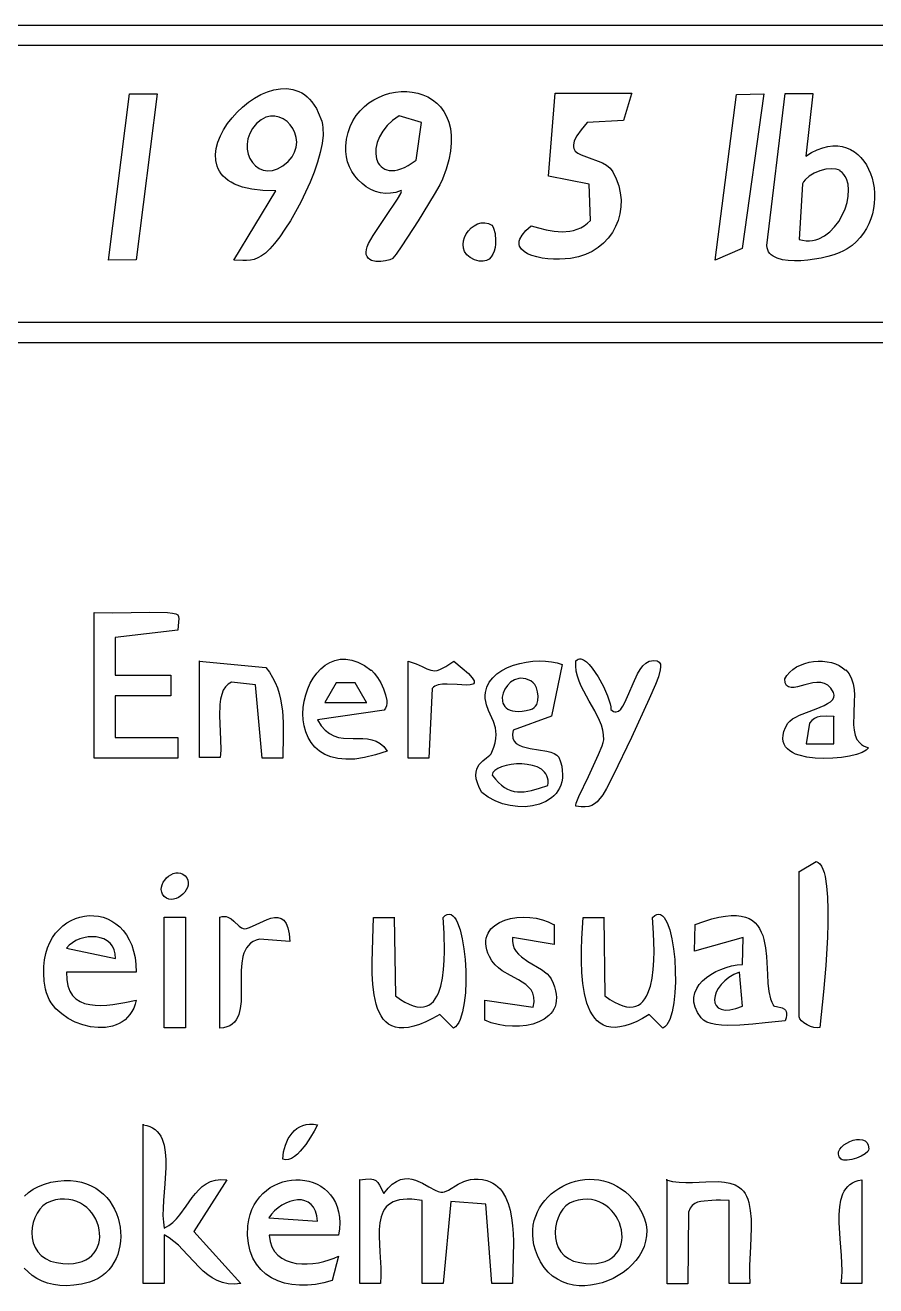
# Model space of a CAD drawing. Header units: millimetres. Extents: x 175 to 239, y 0 to 181.
# Drawn here: x 219.18 to 226.42, y 122.89 to 133.62 of the extents above; entities that cross this region are included whole.
import ezdxf

# ---------------------------------------------------------------- set-up
doc = ezdxf.new("R2010")
doc.units = ezdxf.units.MM
doc.layers.get('0').update_dxf_attribs({"linetype": 'CONTINUOUS'})

msp = doc.modelspace()

# ---------------------------------------------------------------- linework, layer by layer
at = {"color": 5}
for points in [[(184.172819, 133.621636), (229.836409, 133.621636)], [(226.809574, 130.915828), (184.172819, 130.915828)], [(219.169432, 123.650818), (219.204855, 123.682057), (219.245013, 123.709875), (219.289965, 123.733882), (219.339766, 123.753687), (219.394476, 123.7689), (219.454151, 123.779128), (219.454151, 123.779128), (219.508927, 123.783548), (219.5608, 123.783104), (219.60976, 123.778082), (219.6558, 123.768765), (219.69891, 123.755439), (219.73908, 123.738387), (219.776302, 123.717893), (219.810568, 123.694241), (219.841866, 123.667716), (219.87019, 123.638603), (219.895529, 123.607184), (219.917875, 123.573745), (219.937219, 123.53857), (219.953551, 123.501943), (219.966863, 123.464147), (219.977145, 123.425468), (219.984388, 123.38619), (219.988584, 123.346596), (219.989724, 123.306972), (219.987797, 123.2676), (219.982796, 123.228766), (219.974711, 123.190754), (219.963533, 123.153847), (219.949253, 123.118331), (219.931863, 123.084489), (219.911352, 123.052605), (219.887713, 123.022965), (219.860935, 122.995851), (219.83101, 122.971548), (219.797929, 122.950341), (219.761683, 122.932514), (219.722263, 122.91835), (219.654742, 122.901345), (219.590461, 122.891081), (219.529479, 122.887167), (219.471852, 122.889211), (219.417639, 122.896824), (219.366897, 122.909614), (219.319682, 122.927191), (219.276054, 122.949163), (219.236068, 122.97514), (219.199783, 123.004731), (219.167257, 123.037546)]]:
    msp.add_lwpolyline(points, dxfattribs=at)
for points in [[(229.748215, 133.448775), (184.352736, 133.448775), (184.292763, 131.092217), (229.748215, 131.092217), (229.748215, 133.448775)], [(220.300819, 133.036025), (220.120901, 131.624913), (219.884541, 131.621382), (220.064458, 133.036025), (220.300819, 133.036025)], [(220.953458, 131.621384), (221.309764, 132.210524), (221.201162, 132.213796), (221.107081, 132.225125), (221.026848, 132.243804), (220.95979, 132.269125), (220.930992, 132.284055), (220.905236, 132.300381), (220.882437, 132.318014), (220.862512, 132.336865), (220.845376, 132.356846), (220.830946, 132.377869), (220.819138, 132.399845), (220.809866, 132.422687), (220.7986, 132.47061), (220.796474, 132.520931), (220.802817, 132.572944), (220.816956, 132.62594), (220.838219, 132.679213), (220.865933, 132.732056), (220.899425, 132.783759), (220.938024, 132.833618), (220.981057, 132.880924), (221.027851, 132.924969), (221.077734, 132.965047), (221.130033, 133.00045), (221.184077, 133.030471), (221.239192, 133.054403), (221.294706, 133.071538), (221.349948, 133.081169), (221.404243, 133.082588), (221.45692, 133.075089), (221.507307, 133.057964), (221.531432, 133.04557), (221.554731, 133.030505), (221.577122, 133.01268), (221.59852, 132.992006), (221.61884, 132.968395), (221.638, 132.941759), (221.655915, 132.912008), (221.6725, 132.879056), (221.701348, 132.803191), (221.707961, 132.776824), (221.712005, 132.748114), (221.712854, 132.684376), (221.704836, 132.613404), (221.68889, 132.536623), (221.665958, 132.45546), (221.636979, 132.371341), (221.602895, 132.285692), (221.564646, 132.19994), (221.523172, 132.115511), (221.479414, 132.033831), (221.434313, 131.956327), (221.388808, 131.884424), (221.343841, 131.81955), (221.300352, 131.763129), (221.259281, 131.71659), (221.221569, 131.681357), (221.1882, 131.65722), (221.156361, 131.63974), (221.125265, 131.627964), (221.094128, 131.620943), (221.062165, 131.617726), (221.028589, 131.61736), (220.953458, 131.621384)], [(222.308126, 131.635495), (222.281061, 131.623927), (222.245067, 131.614384), (222.204442, 131.608892), (222.163487, 131.609478), (222.1265, 131.618167), (222.110839, 131.626182), (222.097782, 131.636984), (222.087867, 131.650824), (222.081631, 131.667955), (222.079612, 131.688632), (222.082348, 131.713107), (222.088893, 131.734739), (222.101303, 131.761979), (222.14006, 131.829579), (222.247713, 131.99136), (222.346766, 132.139251), (222.374775, 132.189488), (222.380198, 132.205441), (222.378681, 132.214051), (222.333646, 132.198214), (222.288771, 132.190046), (222.244465, 132.18903), (222.201135, 132.194649), (222.15919, 132.206386), (222.119038, 132.223725), (222.081088, 132.246149), (222.045747, 132.273142), (222.013424, 132.304186), (221.984528, 132.338764), (221.959466, 132.37636), (221.938646, 132.416458), (221.922477, 132.45854), (221.911368, 132.502089), (221.905725, 132.54659), (221.905959, 132.591524), (221.912802, 132.651739), (221.925733, 132.707998), (221.944264, 132.760251), (221.967909, 132.808448), (221.996181, 132.852539), (222.028595, 132.892475), (222.064663, 132.928205), (222.1039, 132.959681), (222.145819, 132.986852), (222.189934, 133.009668), (222.235758, 133.028081), (222.282804, 133.042039), (222.330587, 133.051494), (222.37862, 133.056396), (222.426417, 133.056695), (222.473491, 133.05234), (222.519355, 133.043283), (222.563524, 133.029474), (222.605511, 133.010863), (222.644829, 132.9874), (222.680993, 132.959036), (222.713515, 132.92572), (222.741909, 132.887403), (222.76569, 132.844036), (222.78437, 132.795568), (222.797463, 132.74195), (222.804483, 132.683132), (222.804943, 132.619064), (222.798358, 132.549697), (222.784239, 132.474981), (222.762102, 132.394865), (222.73146, 132.309302), (222.706613, 132.262124), (222.658368, 132.17927), (222.522439, 131.956964), (222.385186, 131.743258), (222.335287, 131.671152), (222.308126, 131.639023)], [(224.340127, 133.036024), (224.2731, 132.810246), (223.962655, 132.792607), (223.910463, 132.730609), (223.874529, 132.678781), (223.853251, 132.635966), (223.845025, 132.601005), (223.845307, 132.586108), (223.848252, 132.572741), (223.861328, 132.550017), (223.882651, 132.531676), (223.91062, 132.516559), (223.980087, 132.491368), (224.056913, 132.465185), (224.09408, 132.448828), (224.128281, 132.42875), (224.157914, 132.403794), (224.181377, 132.372802), (224.210435, 132.313904), (224.231607, 132.254015), (224.24511, 132.193712), (224.251161, 132.133574), (224.249978, 132.07418), (224.241777, 132.01611), (224.226775, 131.959941), (224.20519, 131.906253), (224.177238, 131.855623), (224.143137, 131.808632), (224.103103, 131.765858), (224.057354, 131.727879), (224.006106, 131.695275), (223.949577, 131.668624), (223.887984, 131.648504), (223.821544, 131.635495), (223.775069, 131.630835), (223.726404, 131.628805), (223.676746, 131.629473), (223.627295, 131.632905), (223.57925, 131.639169), (223.533809, 131.648332), (223.492172, 131.660461), (223.455536, 131.675624), (223.425102, 131.693887), (223.402069, 131.715318), (223.387634, 131.739984), (223.384015, 131.753552), (223.382996, 131.767953), (223.384727, 131.783196), (223.389356, 131.79929), (223.407911, 131.834064), (223.439861, 131.872342), (223.486405, 131.91419), (223.549174, 131.895035), (223.614838, 131.878692), (223.68199, 131.867309), (223.749224, 131.863037), (223.815136, 131.868026), (223.847156, 131.874664), (223.878319, 131.884424), (223.908448, 131.897574), (223.937368, 131.914383), (223.964903, 131.935119), (223.990877, 131.960051), (223.980294, 132.266968), (223.634571, 132.337524), (223.691016, 133.04308), (224.343655, 133.04308)], [(225.469018, 133.036025), (225.282046, 131.720165), (225.052737, 131.621382), (225.236183, 133.032494), (225.469018, 133.036025)], [(225.885295, 133.036024), (225.825323, 132.506857), (225.875125, 132.537401), (225.923271, 132.561118), (225.969678, 132.578336), (226.014259, 132.589381), (226.056931, 132.594579), (226.097609, 132.594255), (226.136208, 132.588737), (226.172644, 132.57835), (226.206832, 132.563421), (226.238687, 132.544275), (226.268126, 132.52124), (226.295062, 132.494641), (226.319412, 132.464804), (226.341091, 132.432056), (226.360015, 132.396723), (226.376098, 132.359131), (226.389256, 132.319607), (226.399405, 132.278476), (226.406459, 132.236064), (226.410335, 132.192699), (226.410948, 132.148705), (226.408212, 132.10441), (226.402044, 132.06014), (226.392359, 132.01622), (226.379071, 131.972977), (226.362098, 131.930738), (226.341353, 131.889828), (226.316752, 131.850573), (226.288212, 131.8133), (226.255646, 131.778335), (226.218971, 131.746005), (226.178101, 131.716634), (226.147199, 131.699472), (226.108324, 131.682686), (226.062844, 131.666738), (226.01213, 131.652087), (225.95755, 131.639193), (225.900474, 131.628516), (225.842272, 131.620515), (225.784313, 131.615652), (225.727965, 131.614385), (225.6746, 131.617174), (225.625586, 131.624481), (225.582292, 131.636763), (225.546088, 131.654482), (225.531073, 131.665524), (225.518344, 131.678098), (225.508072, 131.69226), (225.500429, 131.708069), (225.495585, 131.725582), (225.493712, 131.744857), (225.648934, 133.039552), (225.885295, 133.039552)], [(221.415597, 132.460996), (221.448514, 132.499988), (221.47107, 132.540922), (221.484066, 132.582849), (221.488303, 132.624817), (221.484581, 132.665876), (221.473702, 132.705074), (221.456467, 132.741462), (221.433677, 132.774087), (221.406133, 132.801999), (221.374635, 132.824247), (221.339985, 132.839881), (221.302984, 132.84795), (221.264433, 132.847502), (221.225132, 132.837587), (221.185883, 132.817254), (221.147486, 132.785552), (221.112941, 132.743266), (221.088251, 132.699114), (221.07277, 132.654126), (221.065851, 132.609328), (221.066849, 132.56575), (221.075118, 132.52442), (221.090012, 132.486367), (221.110885, 132.452618), (221.137091, 132.424202), (221.167984, 132.402147), (221.202919, 132.387482), (221.241248, 132.381235), (221.282326, 132.384435), (221.325508, 132.398109), (221.370147, 132.423287), (221.415597, 132.460996)], [(222.551543, 132.792607), (222.361043, 132.849052), (222.304996, 132.8109), (222.258448, 132.767575), (222.221222, 132.720602), (222.193142, 132.671505), (222.174034, 132.621809), (222.163721, 132.573038), (222.162028, 132.526716), (222.168779, 132.484368), (222.183797, 132.447518), (222.194353, 132.431631), (222.206909, 132.417691), (222.221444, 132.405888), (222.237937, 132.396412), (222.256365, 132.389454), (222.276707, 132.385204), (222.298939, 132.383853), (222.323041, 132.385592), (222.348991, 132.390612), (222.376766, 132.399101), (222.406345, 132.411253), (222.437705, 132.427256), (222.505682, 132.471579), (222.551543, 132.792607)], [(226.118129, 132.383385), (226.10278, 132.391303), (226.084801, 132.396621), (226.042667, 132.399977), (225.995159, 132.394485), (225.945708, 132.38118), (225.897746, 132.361095), (225.854703, 132.335264), (225.820011, 132.30472), (225.806868, 132.288003), (225.797101, 132.270496), (225.768878, 131.797773), (225.798365, 131.790382), (225.827255, 131.786598), (225.855487, 131.786227), (225.883001, 131.789071), (225.909737, 131.794936), (225.935636, 131.803626), (225.984679, 131.828697), (226.029651, 131.862718), (226.07007, 131.904124), (226.105455, 131.951348), (226.135327, 132.002826), (226.159204, 132.05699), (226.176606, 132.112276), (226.187052, 132.167118), (226.190062, 132.219949), (226.185156, 132.269205), (226.171852, 132.313319), (226.1619, 132.332958), (226.149669, 132.350725), (226.135099, 132.366423), (226.118129, 132.379857)], [(223.151265, 131.917718), (223.159058, 131.90881), (223.166314, 131.893416), (223.177724, 131.847658), (223.182519, 131.789416), (223.181506, 131.758416), (223.177724, 131.727659), (223.170799, 131.698266), (223.16036, 131.671359), (223.146036, 131.648059), (223.127453, 131.629487), (223.10424, 131.616765), (223.076024, 131.611015), (223.042435, 131.613356), (223.003099, 131.624912), (222.965811, 131.643897), (222.938131, 131.667156), (222.919328, 131.693753), (222.908675, 131.722753), (222.905443, 131.75322), (222.908903, 131.78422), (222.918326, 131.814817), (222.932984, 131.844075), (222.952148, 131.87106), (222.97509, 131.894836), (223.001081, 131.914467), (223.029392, 131.929018), (223.059294, 131.937554), (223.09006, 131.93914), (223.12096, 131.932839), (223.151265, 131.917718)], [(219.764596, 128.619243), (219.921197, 128.617755), (220.078128, 128.620566), (220.234397, 128.622716), (220.389013, 128.619243), (220.431147, 128.615626), (220.458852, 128.609487), (220.4749, 128.599957), (220.482058, 128.58617), (220.483099, 128.567257), (220.480791, 128.542349), (220.477208, 128.471076), (219.940985, 128.407576), (219.940985, 128.086548), (220.417236, 128.086548), (220.417236, 127.910159), (219.940985, 127.910159), (219.940985, 127.557381), (220.477208, 127.557381), (220.477208, 127.380992), (219.764596, 127.380992), (219.764596, 128.619243)], [(220.657125, 128.206493), (221.225097, 128.153576), (221.25641, 128.111762), (221.283113, 128.068434), (221.305558, 128.023731), (221.324096, 127.977793), (221.339078, 127.93076), (221.350857, 127.882771), (221.366208, 127.784482), (221.372961, 127.684044), (221.373925, 127.582572), (221.369736, 127.380992), (221.193347, 127.380992), (221.136903, 128.005409), (220.932291, 128.026576), (220.903588, 128.011691), (220.880594, 127.988859), (220.862738, 127.959061), (220.849444, 127.923278), (220.840139, 127.882493), (220.834251, 127.837688), (220.830427, 127.739944), (220.83853, 127.539412), (220.841279, 127.452333), (220.84032, 127.415528), (220.837041, 127.38452), (220.660652, 127.38452), (220.660652, 128.210021)], [(222.124681, 128.128882), (222.149493, 128.103478), (222.176992, 128.066539), (222.204242, 128.021415), (222.22831, 127.971454), (222.246259, 127.920005), (222.255154, 127.870417), (222.255289, 127.847366), (222.25206, 127.826037), (222.2451, 127.806847), (222.234042, 127.790215), (221.66607, 127.705548), (221.697337, 127.65568), (221.731327, 127.617491), (221.767622, 127.589431), (221.805803, 127.569949), (221.845452, 127.557495), (221.88615, 127.550519), (221.969018, 127.546798), (222.05106, 127.546384), (222.090724, 127.543542), (222.128926, 127.536876), (222.165246, 127.524835), (222.199268, 127.50587), (222.230571, 127.47843), (222.258737, 127.440964), (222.158539, 127.407404), (222.066816, 127.384934), (221.983337, 127.372801), (221.907874, 127.37025), (221.840199, 127.376529), (221.780084, 127.390882), (221.727298, 127.412557), (221.681614, 127.440799), (221.642803, 127.474855), (221.610636, 127.51397), (221.584885, 127.557392), (221.565321, 127.604365), (221.551716, 127.654137), (221.543839, 127.705954), (221.541464, 127.759061), (221.544361, 127.812704), (221.552302, 127.866131), (221.565058, 127.918587), (221.5824, 127.969318), (221.604099, 128.017571), (221.629928, 128.062591), (221.659657, 128.103625), (221.693057, 128.139919), (221.729901, 128.170719), (221.769958, 128.195271), (221.813002, 128.212822), (221.858802, 128.222618), (221.90713, 128.223904), (221.957758, 128.215928), (222.010457, 128.197934), (222.064999, 128.16917), (222.121153, 128.128882)], [(222.438654, 128.206493), (222.505537, 128.184065), (222.556338, 128.161348), (222.596474, 128.141691), (222.631359, 128.128441), (222.648525, 128.125265), (222.666409, 128.124947), (222.685689, 128.127906), (222.707041, 128.134559), (222.758669, 128.160625), (222.82671, 128.206493), (222.899412, 128.14706), (222.950933, 128.100122), (222.983406, 128.064284), (222.998964, 128.038152), (223.001068, 128.028288), (222.999744, 128.020328), (222.995258, 128.014097), (222.987878, 128.009419), (222.965501, 128.00403), (222.934748, 128.002764), (222.856647, 128.007022), (222.770651, 128.011032), (222.730027, 128.009456), (222.693832, 128.003632), (222.6642, 127.992165), (222.652512, 127.983879), (222.643265, 127.973659), (222.615043, 127.380992), (222.438654, 127.380992), (222.438654, 128.206493)], [(223.331182, 127.617353), (223.325968, 127.580517), (223.329487, 127.550202), (223.340716, 127.525654), (223.358633, 127.506118), (223.382213, 127.490841), (223.410433, 127.479067), (223.476703, 127.463013), (223.619909, 127.439752), (223.651964, 127.431378), (223.680474, 127.420473), (223.704416, 127.406281), (223.722766, 127.388048), (223.736232, 127.34835), (223.745666, 127.310615), (223.751252, 127.274842), (223.753172, 127.241032), (223.751613, 127.209182), (223.746757, 127.179293), (223.738788, 127.151364), (223.727892, 127.125393), (223.714252, 127.101382), (223.698052, 127.079328), (223.679475, 127.059232), (223.658708, 127.041092), (223.611333, 127.010679), (223.557401, 126.988086), (223.498384, 126.973305), (223.435755, 126.966333), (223.370986, 126.967164), (223.305551, 126.975794), (223.240921, 126.992215), (223.178571, 127.016425), (223.119973, 127.048417), (223.066599, 127.088186), (223.043404, 127.131407), (223.027552, 127.170028), (223.018284, 127.204412), (223.014839, 127.23492), (223.01646, 127.261914), (223.022384, 127.285756), (223.031854, 127.306807), (223.044109, 127.32543), (223.073937, 127.356835), (223.10579, 127.382866), (223.133592, 127.406417), (223.144075, 127.418167), (223.151265, 127.430381), (223.167607, 127.472816), (223.178647, 127.511727), (223.184953, 127.547475), (223.187094, 127.580422), (223.185639, 127.61093), (223.181155, 127.639361), (223.165377, 127.691437), (223.122492, 127.786577), (223.104481, 127.835428), (223.098323, 127.86144), (223.094821, 127.888993), (223.09423, 127.914893), (223.096338, 127.93968), (223.108112, 127.985924), (223.129075, 128.027744), (223.158156, 128.065161), (223.194285, 128.098196), (223.236394, 128.12687), (223.283412, 128.151202), (223.334269, 128.171215), (223.387896, 128.186928), (223.443224, 128.198362), (223.499182, 128.205539), (223.5547, 128.208477), (223.60871, 128.207199), (223.660141, 128.201725), (223.707923, 128.192075), (223.750988, 128.178271), (223.659266, 127.737298), (223.331182, 127.617353)], [(224.163738, 127.793743), (224.187771, 127.777333), (224.19902, 127.773907), (224.209813, 127.773423), (224.230192, 127.780542), (224.249232, 127.797215), (224.267259, 127.821971), (224.284599, 127.853336), (224.31852, 127.930003), (224.353598, 128.015435), (224.392438, 128.097848), (224.414082, 128.134241), (224.437644, 128.165462), (224.463449, 128.190036), (224.491822, 128.206493), (224.53162, 128.211295), (224.559511, 128.207871), (224.57715, 128.197253), (224.58619, 128.180475), (224.588285, 128.158572), (224.585088, 128.132575), (224.569433, 128.072437), (224.543767, 128.006953), (224.491105, 127.886567), (224.339686, 127.556499), (224.18496, 127.233046), (224.128164, 127.120929), (224.096711, 127.06702), (224.047487, 127.009473), (224.025087, 126.990373), (224.001901, 126.977061), (223.976235, 126.969041), (223.946394, 126.965817), (223.910682, 126.966891), (223.867405, 126.97177), (223.865912, 126.979969), (223.870182, 126.997181), (223.892926, 127.054011), (223.973679, 127.224888), (224.060385, 127.410317), (224.090571, 127.485337), (224.099678, 127.514373), (224.103766, 127.536215), (224.103127, 127.577772), (224.096504, 127.619138), (224.084775, 127.66037), (224.068819, 127.701524), (224.02774, 127.783828), (223.980294, 127.866503), (223.933509, 127.950005), (223.912561, 127.992209), (223.894414, 128.034789), (223.879947, 128.077804), (223.870037, 128.121309), (223.865563, 128.165363), (223.867405, 128.210021), (223.876675, 128.218378), (223.886585, 128.223717), (223.897069, 128.226203), (223.908064, 128.225999), (223.931331, 128.218183), (223.955875, 128.201587), (223.981183, 128.177529), (224.006745, 128.147327), (224.056582, 128.07376), (224.101293, 127.991429), (224.136784, 127.910876), (224.158963, 127.842642), (224.163782, 127.81644), (224.163738, 127.79727)], [(226.167518, 128.132409), (226.195935, 128.097211), (226.215928, 128.057031), (226.228832, 128.012758), (226.235979, 127.965281), (226.238702, 127.915489), (226.238335, 127.864271), (226.233664, 127.761111), (226.23263, 127.662911), (226.236811, 127.617894), (226.245901, 127.576784), (226.261233, 127.540469), (226.284141, 127.509839), (226.298853, 127.496933), (226.315958, 127.485782), (226.335624, 127.476496), (226.358018, 127.469187), (226.351309, 127.45871), (226.340022, 127.448502), (226.30517, 127.429224), (226.256365, 127.412012), (226.196512, 127.397529), (226.128514, 127.386435), (226.055276, 127.379394), (225.979703, 127.377065), (225.904698, 127.38011), (225.833166, 127.389192), (225.76801, 127.40497), (225.738732, 127.415578), (225.712136, 127.428107), (225.688587, 127.442642), (225.668447, 127.459265), (225.65208, 127.478058), (225.639848, 127.499104), (225.632114, 127.522486), (225.629242, 127.548286), (225.631594, 127.576588), (225.639534, 127.607473), (225.653424, 127.641025), (225.673628, 127.677326), (225.689652, 127.696342), (225.711862, 127.713864), (225.739167, 127.730137), (225.770477, 127.745401), (225.913958, 127.801239), (225.981379, 127.829427), (226.010193, 127.844438), (226.034289, 127.860384), (226.052576, 127.877509), (226.063965, 127.896055), (226.067364, 127.916265), (226.061684, 127.938382), (226.039685, 127.975191), (226.013846, 128.000683), (225.984875, 128.016439), (225.953481, 128.02404), (225.920371, 128.025069), (225.886253, 128.021105), (225.817826, 128.004527), (225.753865, 127.986957), (225.725328, 127.981754), (225.700032, 127.981046), (225.678683, 127.986415), (225.661991, 127.999442), (225.650663, 128.02171), (225.645406, 128.054798), (225.664408, 128.085473), (225.687946, 128.112676), (225.715433, 128.136406), (225.746279, 128.156663), (225.779894, 128.173447), (225.81569, 128.186759), (225.853078, 128.196599), (225.891469, 128.202965), (225.930273, 128.205859), (225.968901, 128.20528), (226.006764, 128.201229), (226.043274, 128.193705), (226.07784, 128.182708), (226.109874, 128.168238), (226.138787, 128.150296), (226.16399, 128.128882)], [(222.082348, 127.853715), (221.987098, 128.023048), (221.82482, 128.023048), (221.72957, 127.853715), (222.085876, 127.853715)], [(223.504043, 128.023048), (223.482296, 128.037599), (223.460784, 128.04834), (223.43962, 128.05551), (223.418915, 128.059353), (223.398781, 128.060107), (223.37933, 128.058015), (223.342923, 128.046254), (223.310588, 128.025998), (223.28322, 127.999174), (223.261711, 127.967709), (223.246956, 127.933531), (223.23985, 127.898567), (223.241286, 127.864746), (223.245486, 127.848866), (223.252158, 127.833994), (223.261412, 127.820372), (223.27336, 127.808239), (223.288114, 127.797838), (223.305786, 127.789409), (223.326487, 127.783194), (223.35033, 127.779432), (223.377426, 127.778365), (223.407886, 127.780233), (223.441824, 127.785279), (223.479349, 127.793743), (223.497455, 127.800659), (223.512243, 127.810541), (223.523951, 127.822966), (223.532817, 127.837509), (223.542973, 127.871257), (223.544613, 127.908395), (223.539638, 127.945534), (223.529951, 127.979282), (223.517452, 128.00625), (223.504043, 128.023048)], [(226.065212, 127.73377), (226.002429, 127.736857), (225.94659, 127.734652), (225.921379, 127.728672), (225.898028, 127.717895), (225.876579, 127.701166), (225.857073, 127.677326), (225.828851, 127.500937), (226.065212, 127.500937), (226.065212, 127.737298)], [(223.627516, 127.148159), (223.630185, 127.17139), (223.629726, 127.192829), (223.626339, 127.212522), (223.620226, 127.230517), (223.611585, 127.246861), (223.600618, 127.261601), (223.572504, 127.286459), (223.537487, 127.305466), (223.497167, 127.319001), (223.453147, 127.327441), (223.407029, 127.331162), (223.360416, 127.330543), (223.314908, 127.32596), (223.272107, 127.317791), (223.233617, 127.306413), (223.201038, 127.292203), (223.175974, 127.275538), (223.160025, 127.256796), (223.155969, 127.246763), (223.154793, 127.236353), (223.180605, 127.20207), (223.206504, 127.173094), (223.232579, 127.14911), (223.258918, 127.129803), (223.285608, 127.114858), (223.312737, 127.103958), (223.340394, 127.09679), (223.368665, 127.093037), (223.397639, 127.092385), (223.427404, 127.094519), (223.489657, 127.10588), (223.556126, 127.124601), (223.627516, 127.148159)], [(225.765351, 126.410853), (225.913517, 126.499047), (225.930429, 126.492176), (225.9455, 126.479091), (225.958811, 126.460175), (225.970444, 126.435809), (225.980481, 126.406373), (225.989001, 126.372249), (226.001822, 126.291459), (226.009558, 126.19649), (226.01286, 126.09039), (226.01238, 125.976207), (226.008768, 125.856991), (225.994753, 125.615655), (225.976025, 125.390773), (225.945268, 125.087935), (225.921483, 125.083188), (225.893894, 125.086336), (225.864652, 125.095686), (225.835906, 125.109543), (225.809806, 125.12621), (225.788502, 125.143994), (225.774143, 125.161198), (225.768878, 125.176129), (225.768878, 126.41438)], [(220.53718, 126.379103), (220.551904, 126.360999), (220.56071, 126.341427), (220.564132, 126.320905), (220.562701, 126.299948), (220.556951, 126.279074), (220.547412, 126.2588), (220.534618, 126.239642), (220.5191, 126.222116), (220.501392, 126.206741), (220.482024, 126.194032), (220.46153, 126.184506), (220.440442, 126.178681), (220.419291, 126.177072), (220.398611, 126.180196), (220.378934, 126.188571), (220.360791, 126.202714), (220.346649, 126.220818), (220.338274, 126.240389), (220.335149, 126.260912), (220.336758, 126.281868), (220.342584, 126.302742), (220.352109, 126.323016), (220.364818, 126.342175), (220.380194, 126.3597), (220.397719, 126.375075), (220.416877, 126.387784), (220.437152, 126.39731), (220.458025, 126.403136), (220.478982, 126.404744), (220.499504, 126.40162), (220.519076, 126.393245), (220.53718, 126.379103)], [(220.120902, 125.55713), (219.528235, 125.55713), (219.529271, 125.494518), (219.538508, 125.441202), (219.555218, 125.396558), (219.578671, 125.35996), (219.60814, 125.330782), (219.642895, 125.308401), (219.682207, 125.292189), (219.72535, 125.281522), (219.771592, 125.275775), (219.820207, 125.274322), (219.870465, 125.276538), (219.921637, 125.281797), (220.023812, 125.298947), (220.120902, 125.320768), (220.112048, 125.285017), (220.100172, 125.252462), (220.085479, 125.223031), (220.068171, 125.196655), (220.048453, 125.173264), (220.026528, 125.152786), (220.002599, 125.135152), (219.976869, 125.120291), (219.949543, 125.108133), (219.920824, 125.098607), (219.860018, 125.08717), (219.796082, 125.085417), (219.730641, 125.092786), (219.665325, 125.108711), (219.60176, 125.132632), (219.541575, 125.163983), (219.486398, 125.202202), (219.437855, 125.246725), (219.397576, 125.29699), (219.381044, 125.3241), (219.367188, 125.352433), (219.356211, 125.38192), (219.348318, 125.412491), (219.337819, 125.480749), (219.333197, 125.54527), (219.33409, 125.606016), (219.340132, 125.662949), (219.35096, 125.716033), (219.366208, 125.765229), (219.385513, 125.810501), (219.408511, 125.85181), (219.434836, 125.889119), (219.464125, 125.922391), (219.496013, 125.951588), (219.530137, 125.976674), (219.56613, 125.997609), (219.603631, 126.014358), (219.642273, 126.026882), (219.681693, 126.035144), (219.721527, 126.039106), (219.761409, 126.038732), (219.800977, 126.033983), (219.839865, 126.024822), (219.877709, 126.011212), (219.914144, 125.993115), (219.948808, 125.970494), (219.981334, 125.943311), (220.011359, 125.911529), (220.038519, 125.875111), (220.062449, 125.834018), (220.082785, 125.788213), (220.099163, 125.73766), (220.111218, 125.682319), (220.118586, 125.622155), (220.120902, 125.55713)], [(220.36079, 126.026322), (220.540706, 126.026322), (220.540706, 125.084405), (220.36079, 125.084405)], [(220.833514, 126.026325), (220.852594, 126.031068), (220.870238, 126.032353), (220.88658, 126.030611), (220.901754, 126.026269), (220.929136, 126.011504), (220.953458, 125.991488), (220.997225, 125.94943), (221.018819, 125.934251), (221.041653, 125.927547), (221.062173, 125.929458), (221.086253, 125.936883), (221.14247, 125.962549), (221.205054, 125.993093), (221.237092, 126.006616), (221.268754, 126.017064), (221.299381, 126.023006), (221.328319, 126.02301), (221.354911, 126.015646), (221.378501, 125.99948), (221.398431, 125.973083), (221.414047, 125.935023), (221.424692, 125.883867), (221.429709, 125.818185), (221.172181, 125.839352), (221.143074, 125.830708), (221.11776, 125.818819), (221.095978, 125.803912), (221.077468, 125.786215), (221.061971, 125.765954), (221.049227, 125.743358), (221.038976, 125.718653), (221.030959, 125.692067), (221.020588, 125.634162), (221.016035, 125.571461), (221.016076, 125.438949), (221.014464, 125.309083), (221.007844, 125.249689), (220.994579, 125.196414), (220.984805, 125.17264), (220.97259, 125.151077), (220.957676, 125.131953), (220.939802, 125.115496), (220.918708, 125.101932), (220.894135, 125.09149), (220.865824, 125.084397), (220.833514, 125.080879), (220.833514, 126.022797)], [(222.318709, 126.026325), (222.329293, 125.356046), (222.371497, 125.32633), (222.41086, 125.302491), (222.447474, 125.284269), (222.481435, 125.2714), (222.512835, 125.263624), (222.541768, 125.26068), (222.568328, 125.262305), (222.592608, 125.268238), (222.614703, 125.278217), (222.634705, 125.29198), (222.652708, 125.309267), (222.668807, 125.329815), (222.683094, 125.353363), (222.695664, 125.379649), (222.716025, 125.43939), (222.73064, 125.506944), (222.740258, 125.580219), (222.745628, 125.657121), (222.7475, 125.735558), (222.743745, 125.888665), (222.734987, 126.022797), (222.753152, 126.039278), (222.770588, 126.04865), (222.787268, 126.051328), (222.803166, 126.047725), (222.818255, 126.038258), (222.832509, 126.023339), (222.845901, 126.003385), (222.858404, 125.97881), (222.880642, 125.917454), (222.899008, 125.842591), (222.913293, 125.757536), (222.923283, 125.665609), (222.928766, 125.570126), (222.929532, 125.474406), (222.925368, 125.381766), (222.916062, 125.295523), (222.901402, 125.218995), (222.881177, 125.1555), (222.868911, 125.129677), (222.855174, 125.108356), (222.83994, 125.091952), (222.823182, 125.080879), (222.706765, 125.197296), (222.644912, 125.162368), (222.587565, 125.134129), (222.534558, 125.112302), (222.485728, 125.09661), (222.440907, 125.086775), (222.399931, 125.08252), (222.362634, 125.083569), (222.328852, 125.089644), (222.298418, 125.100468), (222.271167, 125.115764), (222.246934, 125.135254), (222.225554, 125.158663), (222.206861, 125.185712), (222.190689, 125.216124), (222.176874, 125.249623), (222.165251, 125.285932), (222.147915, 125.365867), (222.137359, 125.453715), (222.13226, 125.547257), (222.131296, 125.644277), (222.136477, 125.839883), (222.14232, 126.022797), (222.318709, 126.022797)], [(223.680432, 125.962824), (223.680432, 125.793491), (223.327654, 125.853463), (223.326029, 125.818844), (223.331189, 125.787517), (223.342312, 125.759136), (223.358578, 125.733353), (223.379163, 125.709824), (223.403247, 125.688202), (223.458623, 125.649293), (223.575205, 125.579123), (223.623264, 125.542323), (223.64186, 125.522282), (223.655738, 125.500685), (223.671991, 125.465491), (223.684474, 125.431999), (223.693347, 125.400193), (223.698767, 125.370061), (223.700893, 125.341587), (223.699883, 125.314758), (223.695894, 125.28956), (223.689087, 125.265978), (223.679617, 125.243997), (223.667645, 125.223605), (223.653328, 125.204786), (223.636824, 125.187526), (223.59789, 125.157628), (223.552109, 125.133796), (223.500747, 125.115918), (223.44507, 125.103879), (223.386344, 125.097566), (223.325835, 125.096865), (223.26481, 125.101662), (223.204533, 125.111844), (223.146273, 125.127297), (223.091293, 125.147907), (223.091293, 125.320768), (223.504043, 125.260796), (223.510851, 125.305705), (223.50939, 125.344402), (223.500571, 125.377704), (223.485302, 125.406427), (223.464494, 125.431389), (223.439055, 125.453405), (223.377925, 125.491866), (223.309189, 125.528342), (223.240121, 125.569367), (223.207737, 125.593625), (223.177999, 125.62147), (223.151817, 125.653718), (223.130099, 125.691185), (223.11737, 125.72091), (223.108179, 125.749233), (223.102366, 125.776156), (223.099768, 125.801683), (223.100224, 125.825818), (223.103573, 125.848563), (223.109653, 125.869923), (223.118303, 125.889899), (223.142665, 125.925715), (223.175367, 125.956038), (223.215119, 125.980893), (223.260627, 126.000307), (223.310599, 126.014305), (223.363745, 126.022914), (223.418772, 126.026158), (223.474388, 126.024065), (223.529301, 126.016658), (223.58222, 126.003966), (223.631851, 125.986013), (223.676905, 125.962824)], [(224.103766, 126.026325), (224.114349, 125.356046), (224.156554, 125.32633), (224.195916, 125.302491), (224.232531, 125.284269), (224.266492, 125.2714), (224.297892, 125.263624), (224.326825, 125.26068), (224.353385, 125.262305), (224.377665, 125.268238), (224.39976, 125.278217), (224.419762, 125.29198), (224.437765, 125.309267), (224.453864, 125.329815), (224.468151, 125.353363), (224.480721, 125.379649), (224.501082, 125.43939), (224.515697, 125.506944), (224.525315, 125.580219), (224.530685, 125.657121), (224.532557, 125.735558), (224.528802, 125.888665), (224.520044, 126.022797), (224.538209, 126.039278), (224.555645, 126.04865), (224.572325, 126.051328), (224.588223, 126.047725), (224.603312, 126.038258), (224.617565, 126.023339), (224.630958, 126.003385), (224.643461, 125.97881), (224.665699, 125.917454), (224.684065, 125.842591), (224.69835, 125.757536), (224.708339, 125.665609), (224.713823, 125.570126), (224.714589, 125.474406), (224.710425, 125.381766), (224.701119, 125.295523), (224.686459, 125.218995), (224.666233, 125.1555), (224.653968, 125.129677), (224.640231, 125.108356), (224.624997, 125.091952), (224.608239, 125.080879), (224.491822, 125.197296), (224.434254, 125.163339), (224.380528, 125.136028), (224.330518, 125.115084), (224.284096, 125.100227), (224.241137, 125.091178), (224.201514, 125.087659), (224.1651, 125.08939), (224.131768, 125.096093), (224.101392, 125.107488), (224.073845, 125.123295), (224.049002, 125.143237), (224.026734, 125.167034), (224.006915, 125.194407), (223.98942, 125.225077), (223.974121, 125.258765), (223.960891, 125.295192), (223.940134, 125.375146), (223.926137, 125.462706), (223.917886, 125.555641), (223.914368, 125.651718), (223.914572, 125.748705), (223.917483, 125.844368), (223.927377, 126.022797), (224.103766, 126.022797)], [(225.546628, 125.274907), (225.557391, 125.268141), (225.576504, 125.264434), (225.624239, 125.254623), (225.645089, 125.24273), (225.653059, 125.233771), (225.658746, 125.222321), (225.661662, 125.208019), (225.661323, 125.190502), (225.657242, 125.16941), (225.648934, 125.144379), (225.479986, 125.125418), (225.373664, 125.114366), (225.263083, 125.106456), (225.155975, 125.10483), (225.106139, 125.107355), (225.06007, 125.112629), (225.018735, 125.121046), (224.9831, 125.132997), (224.954131, 125.148875), (224.932795, 125.169074), (224.902146, 125.214725), (224.882407, 125.25895), (224.872744, 125.301562), (224.872326, 125.342376), (224.880321, 125.381206), (224.895898, 125.417865), (224.918223, 125.452168), (224.946465, 125.483928), (224.979792, 125.51296), (225.017372, 125.539077), (225.058373, 125.562094), (225.101963, 125.581824), (225.14731, 125.598082), (225.193582, 125.61068), (225.239947, 125.619434), (225.285573, 125.624158), (225.292628, 125.853463), (224.87635, 125.737047), (224.883406, 125.962824), (224.956606, 125.989827), (225.023598, 126.010833), (225.084664, 126.02613), (225.140086, 126.036005), (225.190147, 126.040747), (225.235129, 126.040641), (225.275313, 126.035977), (225.310984, 126.027041), (225.342422, 126.014121), (225.369909, 125.997504), (225.39373, 125.977477), (225.414164, 125.954329), (225.431496, 125.928346), (225.446006, 125.899816), (225.457979, 125.869027), (225.467694, 125.836265), (225.481486, 125.765976), (225.48964, 125.691247), (225.498066, 125.537672), (225.502856, 125.463424), (225.51104, 125.393935), (225.524879, 125.331506), (225.534623, 125.303657), (225.546628, 125.278435)], [(219.944513, 125.673546), (219.942783, 125.713914), (219.93415, 125.749104), (219.919398, 125.77923), (219.899313, 125.804405), (219.874681, 125.824743), (219.846286, 125.840358), (219.814915, 125.851363), (219.781353, 125.857873), (219.746385, 125.86), (219.710797, 125.857859), (219.675375, 125.851563), (219.640903, 125.841226), (219.608168, 125.826962), (219.577954, 125.808884), (219.551048, 125.787106), (219.528235, 125.761741), (219.944513, 125.673546)], [(225.285573, 125.267852), (225.260878, 125.55713), (225.212786, 125.536673), (225.170493, 125.51171), (225.134173, 125.483274), (225.104002, 125.452399), (225.080157, 125.420118), (225.062813, 125.387466), (225.052145, 125.355474), (225.048329, 125.325178), (225.051542, 125.29761), (225.061958, 125.273805), (225.079754, 125.254795), (225.105105, 125.241614), (225.138186, 125.235296), (225.179174, 125.236873), (225.228244, 125.247381), (225.285573, 125.267852)], [(220.180874, 124.258906), (220.210706, 124.253052), (220.237465, 124.244196), (220.261302, 124.232497), (220.282367, 124.218117), (220.300812, 124.201214), (220.316789, 124.18195), (220.330447, 124.160484), (220.341939, 124.136978), (220.359029, 124.084481), (220.369266, 124.025742), (220.37386, 123.962042), (220.37402, 123.894663), (220.365876, 123.753993), (220.354507, 123.613984), (220.350637, 123.547432), (220.349588, 123.484889), (220.352569, 123.427639), (220.360791, 123.376961), (220.398477, 123.399464), (220.432587, 123.426674), (220.463762, 123.457677), (220.492642, 123.491559), (220.546082, 123.564299), (220.598034, 123.637576), (220.625054, 123.67213), (220.653624, 123.704073), (220.684386, 123.732493), (220.717979, 123.756473), (220.755045, 123.7751), (220.796224, 123.787459), (220.842157, 123.792634), (220.893486, 123.789712), (220.611263, 123.348739), (221.01343, 122.907767), (220.956918, 122.901744), (220.904793, 122.904232), (220.856564, 122.914317), (220.811741, 122.931083), (220.769832, 122.953617), (220.730347, 122.981002), (220.692794, 123.012326), (220.656684, 123.046673), (220.51684, 123.195997), (220.480575, 123.231739), (220.442805, 123.265016), (220.403041, 123.294914), (220.360791, 123.320517), (220.360791, 122.907767), (220.180874, 122.907767), (220.180874, 124.262434)], [(221.66607, 124.258906), (221.637627, 124.205218), (221.605794, 124.151378), (221.565528, 124.091337), (221.519309, 124.033942), (221.494742, 124.009001), (221.469617, 123.988039), (221.444243, 123.972162), (221.418932, 123.962476), (221.393993, 123.960087), (221.369736, 123.966101), (221.376682, 124.026865), (221.392226, 124.08577), (221.416369, 124.140292), (221.431665, 124.165121), (221.449111, 124.18791), (221.468707, 124.208342), (221.490452, 124.226102), (221.514348, 124.240876), (221.540393, 124.252347), (221.568587, 124.260201), (221.598932, 124.264122), (221.631426, 124.263796), (221.66607, 124.258906)], [(226.125184, 123.966101), (226.109235, 123.98647), (226.102929, 124.007511), (226.105077, 124.028655), (226.114491, 124.049334), (226.129982, 124.06898), (226.150361, 124.087024), (226.174441, 124.102897), (226.201032, 124.116031), (226.228946, 124.125859), (226.256994, 124.13181), (226.283988, 124.133317), (226.308739, 124.129812), (226.330059, 124.120725), (226.346759, 124.105489), (226.357651, 124.083535), (226.361546, 124.054295), (226.359317, 124.043034), (226.352981, 124.03184), (226.330071, 124.010253), (226.296991, 123.990733), (226.257917, 123.974479), (226.217024, 123.96269), (226.178487, 123.956565), (226.146482, 123.957302), (226.134234, 123.960619), (226.125184, 123.966101)], [(221.845987, 123.316989), (221.253319, 123.316989), (221.261875, 123.263926), (221.277773, 123.218253), (221.300255, 123.179587), (221.32856, 123.147545), (221.361931, 123.121747), (221.399605, 123.101808), (221.440825, 123.087347), (221.48483, 123.077982), (221.530861, 123.073329), (221.578158, 123.073007), (221.625961, 123.076633), (221.673511, 123.083825), (221.720048, 123.0942), (221.764813, 123.107376), (221.807046, 123.12297), (221.845987, 123.1406), (221.789542, 122.932461), (221.718829, 122.912537), (221.648658, 122.899078), (221.579656, 122.892099), (221.512446, 122.891616), (221.447655, 122.897644), (221.385908, 122.910199), (221.327829, 122.929296), (221.274045, 122.954951), (221.225181, 122.987179), (221.181861, 123.025995), (221.144712, 123.071416), (221.114358, 123.123457), (221.091425, 123.182133), (221.076538, 123.24746), (221.070322, 123.319453), (221.073403, 123.398128), (221.080575, 123.447416), (221.091962, 123.493413), (221.107252, 123.536112), (221.126133, 123.575509), (221.148293, 123.611599), (221.17342, 123.644377), (221.201202, 123.673837), (221.231326, 123.699974), (221.263481, 123.722783), (221.297356, 123.742259), (221.332637, 123.758397), (221.369013, 123.771191), (221.406172, 123.780636), (221.443802, 123.786728), (221.48159, 123.789461), (221.519226, 123.78883), (221.556397, 123.784829), (221.59279, 123.777454), (221.628094, 123.766699), (221.661998, 123.75256), (221.694188, 123.73503), (221.724353, 123.714106), (221.752181, 123.689781), (221.77736, 123.66205), (221.799578, 123.630909), (221.818523, 123.596352), (221.833883, 123.558374), (221.845346, 123.51697), (221.8526, 123.472135), (221.855332, 123.423863), (221.853232, 123.372149), (221.845987, 123.316989)], [(222.022376, 123.789712), (222.074438, 123.795561), (222.113436, 123.796822), (222.142182, 123.792874), (222.163487, 123.783097), (222.180161, 123.766871), (222.195016, 123.743575), (222.230515, 123.673295), (222.267143, 123.71783), (222.302944, 123.751595), (222.337919, 123.775645), (222.372067, 123.791035), (222.405388, 123.798817), (222.437882, 123.800047), (222.469549, 123.795778), (222.50039, 123.787066), (222.55959, 123.760525), (222.615484, 123.728857), (222.66807, 123.700497), (222.693122, 123.690193), (222.717348, 123.683878), (222.732753, 123.68336), (222.748644, 123.686676), (222.782502, 123.702289), (222.862869, 123.751788), (222.911859, 123.775587), (222.939097, 123.785042), (222.968372, 123.792027), (222.999838, 123.795911), (223.03365, 123.796064), (223.069963, 123.791856), (223.108932, 123.782656), (223.135311, 123.773358), (223.159603, 123.761436), (223.181889, 123.747036), (223.202253, 123.730304), (223.220777, 123.711387), (223.237544, 123.690429), (223.266139, 123.642978), (223.288697, 123.589119), (223.305881, 123.53002), (223.318353, 123.466849), (223.326772, 123.400774), (223.331802, 123.332962), (223.334104, 123.264582), (223.333167, 123.130788), (223.327654, 122.907767), (223.151265, 122.907767), (223.098349, 123.581573), (222.802015, 123.606267), (222.734987, 122.907767), (222.558598, 122.907767), (222.558598, 123.613323), (222.468904, 123.623731), (222.429948, 123.624515), (222.394687, 123.622507), (222.362948, 123.617826), (222.334558, 123.610586), (222.309341, 123.600907), (222.287125, 123.588904), (222.267735, 123.574694), (222.250998, 123.558395), (222.236741, 123.540123), (222.224789, 123.519995), (222.207106, 123.474639), (222.19656, 123.423263), (222.19176, 123.366803), (222.191316, 123.306192), (222.197938, 123.176264), (222.205303, 123.040961), (222.20579, 122.973633), (222.202292, 122.907767), (222.025903, 122.907767), (222.025903, 123.793239)], [(224.322488, 123.655656), (224.36784, 123.605909), (224.404308, 123.556041), (224.432329, 123.506281), (224.452341, 123.45686), (224.464783, 123.408007), (224.470092, 123.359953), (224.468706, 123.312927), (224.461064, 123.267159), (224.447603, 123.22288), (224.428761, 123.180319), (224.404976, 123.139706), (224.376687, 123.101271), (224.34433, 123.065244), (224.308345, 123.031856), (224.269168, 123.001335), (224.227238, 122.973912), (224.182994, 122.949818), (224.136872, 122.929281), (224.089311, 122.912532), (224.040748, 122.899801), (223.991623, 122.891318), (223.942372, 122.887313), (223.893434, 122.888015), (223.845246, 122.893655), (223.798247, 122.904463), (223.752874, 122.920668), (223.709566, 122.942501), (223.66876, 122.970192), (223.630895, 123.00397), (223.596408, 123.044065), (223.565738, 123.090708), (223.539321, 123.144128), (223.522254, 123.18974), (223.509941, 123.234557), (223.502173, 123.27847), (223.498745, 123.321364), (223.499448, 123.36313), (223.504075, 123.403655), (223.512419, 123.442827), (223.524273, 123.480535), (223.539429, 123.516666), (223.557679, 123.55111), (223.578817, 123.583754), (223.602635, 123.614487), (223.628926, 123.643197), (223.657482, 123.669771), (223.688096, 123.6941), (223.720561, 123.716069), (223.754669, 123.735569), (223.790213, 123.752487), (223.826986, 123.766711), (223.86478, 123.778129), (223.903387, 123.786631), (223.942602, 123.792103), (223.982215, 123.794435), (224.022021, 123.793515), (224.061811, 123.789231), (224.101378, 123.78147), (224.140515, 123.770122), (224.179014, 123.755075), (224.216668, 123.736216), (224.25327, 123.713435), (224.288613, 123.686619), (224.322488, 123.655656)], [(224.636461, 123.789712), (224.689927, 123.776587), (224.745367, 123.769379), (224.80211, 123.766729), (224.859483, 123.767277), (224.973433, 123.772534), (225.081843, 123.774278), (225.132292, 123.770434), (225.17934, 123.761634), (225.222315, 123.74652), (225.260547, 123.723731), (225.277674, 123.709034), (225.293364, 123.69191), (225.307531, 123.672187), (225.320092, 123.649696), (225.330964, 123.624267), (225.340062, 123.595731), (225.3526, 123.528656), (225.358815, 123.455386), (225.359987, 123.379056), (225.353482, 123.220857), (225.345655, 123.061335), (225.345173, 122.983352), (225.349073, 122.907767), (225.172684, 122.907767), (225.172684, 123.613323), (225.0986, 123.615968), (225.061559, 123.616299), (225.024517, 123.613323), (224.96041, 123.608803), (224.930693, 123.605013), (224.903249, 123.59833), (224.878617, 123.587347), (224.857333, 123.570659), (224.839935, 123.54686), (224.826961, 123.514545), (224.819906, 122.904239), (224.643517, 122.904239), (224.643517, 123.789712)], [(226.301573, 123.789712), (226.301573, 122.907767), (226.125184, 122.907767), (226.132824, 122.958483), (226.135368, 123.015839), (226.129925, 123.145285), (226.118363, 123.285728), (226.110191, 123.426791), (226.110348, 123.494313), (226.114918, 123.558098), (226.12509, 123.61685), (226.142052, 123.669271), (226.15345, 123.692703), (226.166992, 123.714065), (226.182826, 123.733196), (226.201101, 123.749935), (226.221964, 123.764117), (226.245565, 123.775582), (226.272052, 123.784168), (226.301573, 123.789712)], [(219.390651, 123.606267), (219.356558, 123.590482), (219.325932, 123.567627), (219.299099, 123.538736), (219.276384, 123.504843), (219.258114, 123.466982), (219.244614, 123.426185), (219.236209, 123.383486), (219.233224, 123.33992), (219.235986, 123.296518), (219.24482, 123.254316), (219.260052, 123.214346), (219.282007, 123.177642), (219.31101, 123.145237), (219.347388, 123.118166), (219.391465, 123.097461), (219.443568, 123.084156), (219.495621, 123.077393), (219.543355, 123.075408), (219.586858, 123.07787), (219.626213, 123.084452), (219.661507, 123.094824), (219.692824, 123.108658), (219.72025, 123.125625), (219.74387, 123.145396), (219.76377, 123.167642), (219.780034, 123.192035), (219.792747, 123.218245), (219.801996, 123.245944), (219.807865, 123.274804), (219.81044, 123.304495), (219.809806, 123.334688), (219.806048, 123.365055), (219.799251, 123.395267), (219.789501, 123.424996), (219.776883, 123.453911), (219.761482, 123.481685), (219.743383, 123.50799), (219.722673, 123.532495), (219.699435, 123.554872), (219.673756, 123.574793), (219.64572, 123.591928), (219.615413, 123.605949), (219.58292, 123.616528), (219.548327, 123.623334), (219.511718, 123.62604), (219.473179, 123.624317), (219.432795, 123.617835), (219.390651, 123.606267)], [(221.66607, 123.436934), (221.660348, 123.483953), (221.648906, 123.523371), (221.63239, 123.555523), (221.611444, 123.580746), (221.586716, 123.599374), (221.558851, 123.611745), (221.528496, 123.618193), (221.496295, 123.619055), (221.462896, 123.614667), (221.428944, 123.605364), (221.395084, 123.591483), (221.361964, 123.57336), (221.330229, 123.551329), (221.300524, 123.525728), (221.273497, 123.496891), (221.249792, 123.465156), (221.66607, 123.436934)], [(223.846238, 123.606267), (223.812726, 123.590482), (223.782531, 123.567627), (223.755996, 123.538736), (223.733459, 123.504843), (223.715264, 123.466982), (223.701751, 123.426185), (223.69326, 123.383486), (223.690134, 123.33992), (223.692713, 123.296518), (223.701337, 123.254316), (223.716349, 123.214346), (223.73809, 123.177642), (223.766899, 123.145237), (223.803119, 123.118166), (223.847091, 123.097461), (223.899155, 123.084156), (223.951157, 123.077373), (223.998748, 123.07533), (224.042023, 123.077702), (224.081077, 123.084162), (224.116004, 123.094388), (224.1469, 123.108053), (224.173859, 123.124833), (224.196977, 123.144403), (224.216348, 123.166438), (224.232068, 123.190613), (224.244231, 123.216604), (224.252932, 123.244084), (224.258267, 123.27273), (224.260329, 123.302216), (224.259216, 123.332217), (224.25502, 123.362409), (224.247837, 123.392467), (224.237762, 123.422065), (224.224891, 123.45088), (224.209317, 123.478585), (224.191136, 123.504856), (224.170443, 123.529368), (224.147333, 123.551797), (224.121901, 123.571816), (224.094242, 123.589102), (224.06445, 123.603329), (224.032621, 123.614173), (223.998849, 123.621308), (223.96323, 123.62441), (223.925859, 123.623154), (223.88683, 123.617215), (223.846238, 123.606267)]]:
    msp.add_lwpolyline(points, close=True, dxfattribs=at)

doc.saveas('drawing.dxf')
